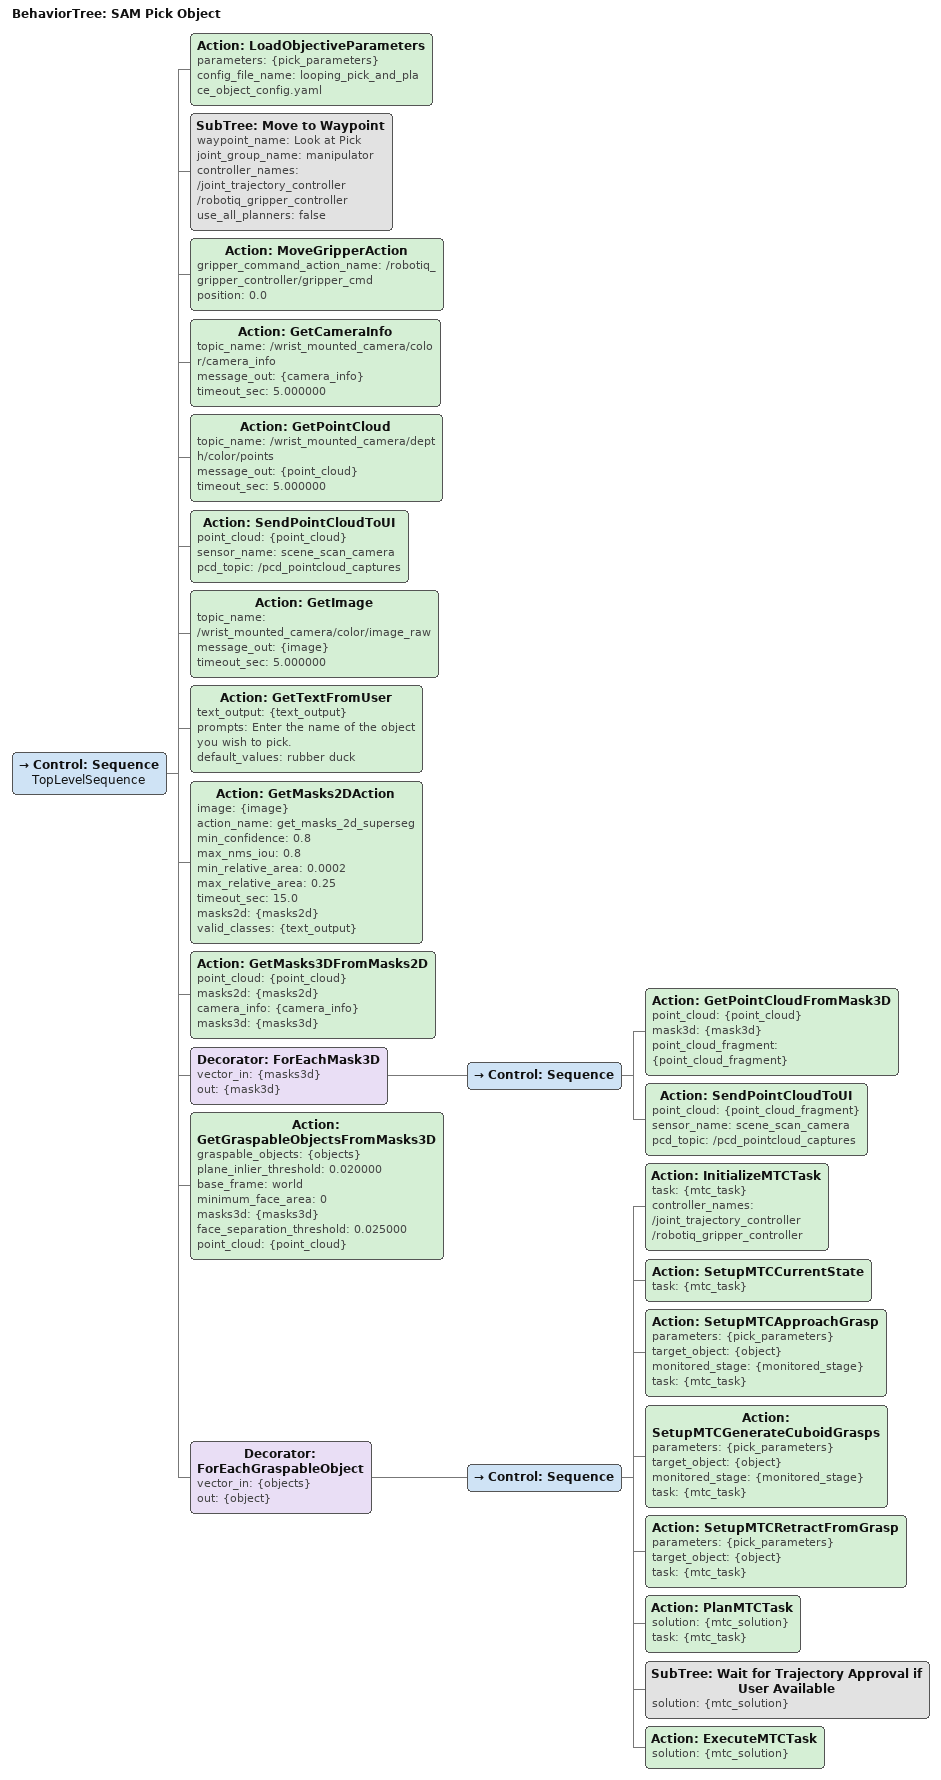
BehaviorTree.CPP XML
<?xml version='1.0' encoding='UTF-8'?>
<root BTCPP_format="4" main_tree_to_execute="SAM Pick Object">
  <BehaviorTree ID="SAM Pick Object" _description="Uses SAM to segment out an arbitrary object and pick it.">
    <Control ID="Sequence" name="TopLevelSequence">
      <Action ID="LoadObjectiveParameters" parameters="{pick_parameters}" config_file_name="looping_pick_and_place_object_config.yaml"/>
      <SubTree ID="Move to Waypoint" waypoint_name="Look at Pick" joint_group_name="manipulator" controller_names="/joint_trajectory_controller /robotiq_gripper_controller" use_all_planners="false"/>
      <Action ID="MoveGripperAction" gripper_command_action_name="/robotiq_gripper_controller/gripper_cmd" position="0.0"/>
      <!--Get the point cloud from the wrist camera-->
      <Action ID="GetCameraInfo" topic_name="/wrist_mounted_camera/color/camera_info" message_out="{camera_info}" timeout_sec="5.000000"/>
      <Action ID="GetPointCloud" topic_name="/wrist_mounted_camera/depth/color/points" message_out="{point_cloud}" timeout_sec="5.000000"/>
      <Action ID="SendPointCloudToUI" point_cloud="{point_cloud}" sensor_name="scene_scan_camera" pcd_topic="/pcd_pointcloud_captures"/>
      <Action ID="GetImage" topic_name="/wrist_mounted_camera/color/image_raw" message_out="{image}" timeout_sec="5.000000"/>
      <!--Segment out 2D masks and then convert to 3D masks and visualize in UI-->
      <Action ID="GetTextFromUser" text_output="{text_output}" prompts="Enter the name of the object you wish to pick." default_values="rubber duck"/>
      <Action ID="GetMasks2DAction" image="{image}" action_name="get_masks_2d_superseg" min_confidence="0.8" max_nms_iou="0.8" min_relative_area="0.0002" max_relative_area="0.25" timeout_sec="15.0" masks2d="{masks2d}" valid_classes="{text_output}"/>
      <Action ID="GetMasks3DFromMasks2D" point_cloud="{point_cloud}" masks2d="{masks2d}" camera_info="{camera_info}" masks3d="{masks3d}"/>
      <Decorator ID="ForEachMask3D" vector_in="{masks3d}" out="{mask3d}">
        <Control ID="Sequence">
          <Action ID="GetPointCloudFromMask3D" point_cloud="{point_cloud}" mask3d="{mask3d}" point_cloud_fragment="{point_cloud_fragment}"/>
          <Action ID="SendPointCloudToUI" point_cloud="{point_cloud_fragment}" sensor_name="scene_scan_camera" pcd_topic="/pcd_pointcloud_captures"/>
        </Control>
      </Decorator>
      <!--Convert 3D masks into graspable objects-->
      <Action ID="GetGraspableObjectsFromMasks3D" graspable_objects="{objects}" plane_inlier_threshold="0.020000" base_frame="world" minimum_face_area="0" masks3d="{masks3d}" face_separation_threshold="0.025000" point_cloud="{point_cloud}"/>
      <Decorator ID="ForEachGraspableObject" vector_in="{objects}" out="{object}">
        <Control ID="Sequence">
          <Action ID="InitializeMTCTask" task="{mtc_task}" controller_names="/joint_trajectory_controller /robotiq_gripper_controller"/>
          <Action ID="SetupMTCCurrentState" task="{mtc_task}"/>
          <Action ID="SetupMTCApproachGrasp" parameters="{pick_parameters}" target_object="{object}" monitored_stage="{monitored_stage}" task="{mtc_task}"/>
          <Action ID="SetupMTCGenerateCuboidGrasps" parameters="{pick_parameters}" target_object="{object}" monitored_stage="{monitored_stage}" task="{mtc_task}"/>
          <Action ID="SetupMTCRetractFromGrasp" parameters="{pick_parameters}" target_object="{object}" task="{mtc_task}"/>
          <Action ID="PlanMTCTask" solution="{mtc_solution}" task="{mtc_task}"/>
          <SubTree ID="Wait for Trajectory Approval if User Available" solution="{mtc_solution}"/>
          <Action ID="ExecuteMTCTask" solution="{mtc_solution}"/>
        </Control>
      </Decorator>
    </Control>
  </BehaviorTree>
</root>
